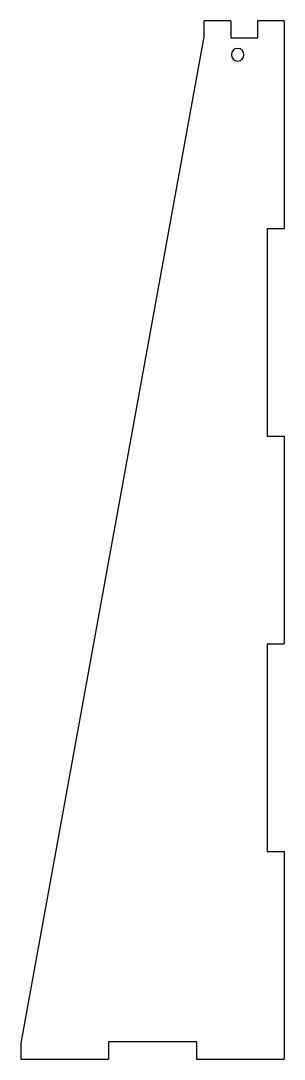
# Model space of a CAD drawing. Extents: x 1.94 to 4, y 0 to 8.13.
import ezdxf

# ---------------------------------------------------------------- set-up
doc = ezdxf.new("R2010")
doc.units = 0
doc.header["$MEASUREMENT"] = 0
doc.layers.add('VISIBLE', color=7, linetype='CONTINUOUS')

msp = doc.modelspace()

# ---------------------------------------------------------------- linework, layer by layer
at = {"layer": 'VISIBLE'}
for p, q in [((3.5806, 8.125, 8), (3.3709, 8.125, 8)), ((3.3709, 8.125, 8), (3.3709, 8, 8)), ((3.5806, 8.125, 8), (3.5806, 7.99, 8)), ((4, 8.125, 8), (3.7903, 8.125, 8)), ((3.7903, 8.125, 8), (3.7903, 7.99, 8)), ((4, 8.125, 8), (4, 6.5, 8)), ((3.3709, 8, 8), (1.935, 0.125, 8)), ((3.7903, 7.99, 8), (3.5806, 7.99, 8)), ((3.865, 6.5, 8), (3.865, 4.875, 8)), ((3.865, 6.5, 8), (4, 6.5, 8)), ((3.865, 4.875, 8), (4, 4.875, 8)), ((4, 4.875, 8), (4, 3.25, 8)), ((3.865, 3.25, 8), (3.865, 1.625, 8)), ((3.865, 3.25, 8), (4, 3.25, 8)), ((3.865, 1.625, 8), (4, 1.625, 8)), ((4, 1.625, 8), (4, 0, 8)), ((1.935, 0.125, 8), (1.935, 0, 8)), ((3.3117, 0.135, 8), (2.6234, 0.135, 8)), ((2.6234, 0.135, 8), (2.6234, 0, 8)), ((3.3117, 0.135, 8), (3.3117, 0, 8)), ((1.935, 0, 8), (2.6234, 0, 8)), ((3.3117, 0, 8), (4, 0, 8))]:
    msp.add_line(p, q, dxfattribs=at)
at = {"layer": 'VISIBLE', "extrusion": (-1.42417e-17, 0, -1)}
msp.add_circle((-3.6349, 7.8592, -8), 0.0492, dxfattribs=at)

doc.saveas('drawing.dxf')
